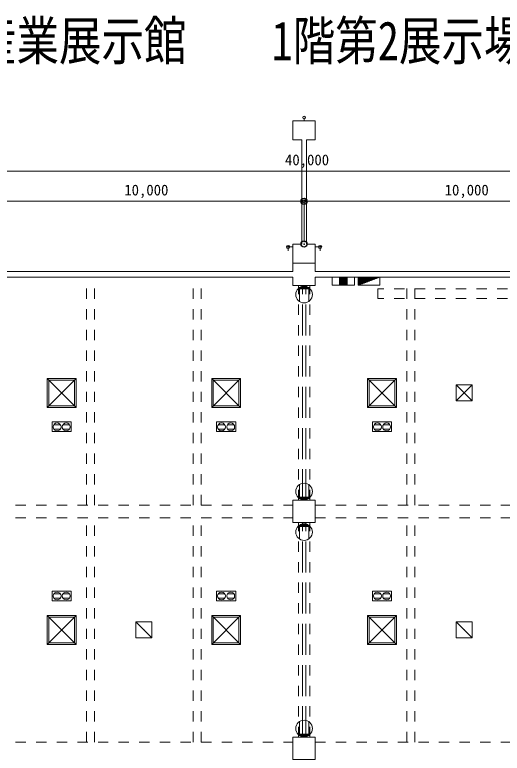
# Model space of a CAD drawing. Units: millimetres, scale not verified. Extents: x -20008 to 44171, y -23185 to 24570.
# Drawn here: x -3050 to 12165, y 1513 to 24570 of the extents above; entities that cross this region are included whole.
import ezdxf
from ezdxf.enums import TextEntityAlignment as Align

# ---------------------------------------------------------------- set-up
doc = ezdxf.new("R2010")
doc.units = ezdxf.units.MM
doc.header["$LTSCALE"] = 380
doc.header["$PDMODE"] = 32
doc.header["$PDSIZE"] = 190
for name, pattern in [('USER1', [1.693333, 0.846667, -0.846667]), ('USER2', [0.846667, 0.423333, -0.423333]), ('USER5', [3.386667, 2.54, -0.846667])]:
    doc.linetypes.add(name, pattern=pattern)
for name, color, linetype, lineweight in [('0-1_C-7', 253, 'Continuous', 18), ('0-2_6-3', 1, 'Continuous', 18), ('1-0_1-6', 8, 'Continuous', 18), ('1-2_1-4', 8, 'Continuous', 18), ('1-8_0-A', 8, 'Continuous', 18), ('1-B_0-2', 8, 'Continuous', 18), ('1-E_0', 1, 'Continuous', 18), ('2-0_6-8', 253, 'Continuous', 18), ('2-B_9-5', 4, 'USER1', 18), ('2-C_2-E', 8, 'USER2', 18), ('2-F_0-E', 8, 'USER1', 18), ('3-0_KUTAI', 1, 'Continuous', 18)]:
    doc.layers.add(name, color=color, linetype=linetype, lineweight=lineweight)
doc.layers.add('0-4_3-4', color=3, linetype='Continuous')
doc.layers.add('1-F_Defpoints', color=5, linetype='Continuous')
doc.styles.add('ＭＳ ゴシック', font='')
doc.styles.get('ＭＳ ゴシック').set_extended_font_data('MS Gothic')

# ---------------------------------------------------------------- blocks, each defined once
blk = doc.blocks.new('_Origin')
at = {"layer": '1-E_0'}
blk.add_line((0, 0), (-380, 0), dxfattribs=at)
blk.add_circle((0, 0), 190, dxfattribs=at)

msp = doc.modelspace()

# ---------------------------------------------------------------- linework, layer by layer
at = {"layer": '0-1_C-7'}
for p, q in [((-1136.6, 12312.7), (-2036.6, 13212.7)), ((3996.4, 12312.7), (3096.4, 13212.7)), ((8863.4, 12312.7), (7963.4, 13212.7)), ((11230.4, 13012.7), (10730.4, 12512.7)), ((-1136.6, 4912.7), (-2036.6, 5812.7)), ((3996.4, 4912.7), (3096.4, 5812.7)), ((8863.4, 4912.7), (7963.4, 5812.7)), ((1230.4, 5112.7), (730.4, 5612.7)), ((11230.4, 5112.7), (10730.4, 5612.7)), ((997.5, 5362.7), (965.5, 5362.7)), ((10997.5, 5362.7), (10965.5, 5362.7))]:
    msp.add_line(p, q, dxfattribs=at)
for points in [[(-1136.6, 12312.7), (-1136.6, 13212.7), (-2036.6, 13212.7), (-2036.6, 12312.7)], [(-1136.6, 13212.7), (-2036.6, 12312.7), (-1136.6, 12312.7)], [(3996.4, 12312.7), (3996.4, 13212.7), (3096.4, 13212.7), (3096.4, 12312.7)], [(3996.4, 13212.7), (3096.4, 12312.7), (3996.4, 12312.7)], [(8863.4, 12312.7), (8863.4, 13212.7), (7963.4, 13212.7), (7963.4, 12312.7)], [(8863.4, 13212.7), (7963.4, 12312.7), (8863.4, 12312.7)], [(11230.4, 12512.7), (11230.4, 13012.7), (10730.4, 13012.7)], [(-1136.6, 4912.7), (-1136.6, 5812.7), (-2036.6, 5812.7), (-2036.6, 4912.7)], [(-1136.6, 5812.7), (-2036.6, 4912.7), (-1136.6, 4912.7)], [(3996.4, 4912.7), (3996.4, 5812.7), (3096.4, 5812.7), (3096.4, 4912.7)], [(3996.4, 5812.7), (3096.4, 4912.7), (3996.4, 4912.7)], [(8863.4, 4912.7), (8863.4, 5812.7), (7963.4, 5812.7), (7963.4, 4912.7)], [(8863.4, 5812.7), (7963.4, 4912.7), (8863.4, 4912.7)]]:
    msp.add_lwpolyline(points, dxfattribs=at)
for points in [[(-1186.6, 12362.7), (-1186.6, 13162.7), (-1986.6, 13162.7), (-1986.6, 12362.7)], [(3946.4, 12362.7), (3946.4, 13162.7), (3146.4, 13162.7), (3146.4, 12362.7)], [(8813.4, 12362.7), (8813.4, 13162.7), (8013.4, 13162.7), (8013.4, 12362.7)], [(10730.4, 12512.7), (11230.4, 12512.7), (10730.4, 13012.7)], [(-1186.6, 4962.7), (-1186.6, 5762.7), (-1986.6, 5762.7), (-1986.6, 4962.7)], [(1230.4, 5112.7), (1230.4, 5612.7), (730.4, 5612.7), (730.4, 5112.7)], [(3946.4, 4962.7), (3946.4, 5762.7), (3146.4, 5762.7), (3146.4, 4962.7)], [(8813.4, 4962.7), (8813.4, 5762.7), (8013.4, 5762.7), (8013.4, 4962.7)], [(11230.4, 5112.7), (11230.4, 5612.7), (10730.4, 5612.7), (10730.4, 5112.7)]]:
    msp.add_lwpolyline(points, close=True, dxfattribs=at)
at = {"layer": '0-2_6-3', "color": 4}
for p, q in [((7089.3, 16122.7), (7089.3, 16372.7)), ((7322.7, 16122.7), (7322.7, 16372.7)), ((7672.4, 16372.7), (7672.4, 16122.7)), ((8347.4, 16372.7), (7672.4, 16372.7)), ((8347.4, 16372.7), (7672.4, 16122.7)), ((7322.7, 16355.2), (7089.3, 16355.2)), ((7322.7, 16335.2), (7089.3, 16335.2)), ((7322.7, 16315.2), (7089.3, 16315.2)), ((7322.7, 16295.2), (7089.3, 16295.2)), ((7322.7, 16275.2), (7089.3, 16275.2)), ((7322.7, 16255.2), (7089.3, 16255.2)), ((7322.7, 16255.2), (7089.3, 16255.2)), ((7322.7, 16235.2), (7089.3, 16235.2)), ((7322.7, 16215.2), (7089.3, 16215.2)), ((7322.7, 16195.2), (7089.3, 16195.2)), ((7322.7, 16175.2), (7089.3, 16175.2)), ((7322.7, 16155.2), (7089.3, 16155.2)), ((7672.4, 16352.7), (8293.4, 16352.7)), ((7672.4, 16332.7), (8239.4, 16332.7)), ((7672.4, 16312.7), (8185.4, 16312.7)), ((7672.4, 16292.7), (8131.4, 16292.7)), ((7672.4, 16272.7), (8077.4, 16272.7)), ((7672.4, 16252.7), (8023.4, 16252.7)), ((7672.4, 16232.7), (7969.4, 16232.7)), ((7672.4, 16212.7), (7915.4, 16212.7)), ((7672.4, 16192.7), (7861.4, 16192.7)), ((7672.4, 16172.7), (7807.4, 16172.7)), ((7672.4, 16152.7), (7753.4, 16152.7)), ((7322.7, 16135.2), (7089.3, 16135.2)), ((7672.4, 16132.7), (7699.4, 16132.7))]:
    msp.add_line(p, q, dxfattribs=at)
at = {"layer": '0-2_6-3'}
for p, q in [((6174.8, 16009.2), (5794.1, 16009.2)), ((5802.2, 16021.3), (6158.6, 16021.3)), ((5814.4, 16033.5), (6146.5, 16033.5)), ((5834.6, 16009.2), (5834.6, 15620.4)), ((5838.7, 16053.7), (6122.2, 16053.7)), ((5863, 16065.9), (6097.9, 16065.9)), ((6061.4, 16082.1), (5899.4, 16082.1)), ((6126.2, 16009.2), (6126.2, 15620.4)), ((5834.6, 9511.6), (5834.6, 9900.4)), ((6126.2, 9511.6), (6126.2, 9900.4)), ((6174.8, 9511.6), (5794.1, 9511.6)), ((5802.2, 9499.5), (6158.6, 9499.5)), ((5814.4, 9487.3), (6146.5, 9487.3)), ((5838.7, 9467.1), (6122.2, 9467.1)), ((5863, 9454.9), (6097.9, 9454.9)), ((6061.4, 9438.7), (5899.4, 9438.7)), ((6174.8, 8593.6), (5794.1, 8593.6)), ((5802.2, 8605.7), (6158.6, 8605.7)), ((5814.4, 8617.9), (6146.5, 8617.9)), ((5834.6, 8593.6), (5834.6, 8204.8)), ((5838.7, 8638.1), (6122.2, 8638.1)), ((5863, 8650.3), (6097.9, 8650.3)), ((6061.4, 8666.5), (5899.4, 8666.5)), ((6126.2, 8593.6), (6126.2, 8204.8)), ((5834.6, 2111.6), (5834.6, 2500.4)), ((6126.2, 2111.6), (6126.2, 2500.4)), ((6174.8, 2111.6), (5794.1, 2111.6)), ((5802.2, 2099.5), (6158.6, 2099.5)), ((5814.4, 2087.3), (6146.5, 2087.3)), ((5838.7, 2067.1), (6122.2, 2067.1)), ((5863, 2054.9), (6097.9, 2054.9)), ((6061.4, 2038.7), (5899.4, 2038.7))]:
    msp.add_line(p, q, dxfattribs=at)
at = {"layer": '0-2_6-3', "color": 4}
msp.add_lwpolyline([(6856, 16122.7), (7556, 16122.7), (7556, 16372.7), (6856, 16372.7)], close=True, dxfattribs=at)
msp.add_lwpolyline([(7672.4, 16122.7), (8347.4, 16122.7), (8347.4, 16372.7)], dxfattribs=at)
at = {"layer": '0-2_6-3'}
for centre in [(5980.4, 15835), (5980.4, 9685.8), (5980.4, 8419.4), (5980.4, 2285.8)]:
    msp.add_circle(centre, 259.2, dxfattribs=at)
at = {"layer": '1-0_1-6'}
for p, q in [((5530.4, 17321.1), (5630.4, 17321.1)), ((6430.4, 17321.1), (6330.4, 17321.1))]:
    msp.add_line(p, q, dxfattribs=at)
for centre in [(5480.4, 17321.1), (6480.4, 17321.1)]:
    msp.add_circle(centre, 50, dxfattribs=at)
at = {"layer": '1-2_1-4'}
for p, q in [((5630.4, 21262.7), (5630.4, 20662.7)), ((5630.4, 20662.7), (5905.4, 20662.7)), ((5905.4, 17412.7), (5905.4, 20662.7)), ((6055.4, 17412.7), (6055.4, 20662.7)), ((6055.4, 20662.7), (6330.4, 20662.7)), ((5630.4, 16812.7), (5630.4, 17412.7)), ((5905.4, 17412.7), (5630.4, 17412.7)), ((6330.4, 17412.7), (6055.4, 17412.7)), ((6330.4, 16812.7), (6330.4, 17412.7)), ((6330.4, 16812.7), (5630.4, 16812.7))]:
    msp.add_line(p, q, dxfattribs=at)
msp.add_lwpolyline([(6330.4, 20662.7), (6330.4, 21262.7), (5630.4, 21262.7)], dxfattribs=at)
at = {"layer": '1-8_0-A'}
msp.add_line((5980.4, 21322.7), (5980.4, 21262.7), dxfattribs=at)
msp.add_circle((5980.4, 21362.7), 40, dxfattribs=at)
at = {"layer": '1-B_0-2'}
for p, q in [((6330.4, 16812.7), (5630.4, 16812.7)), ((5630.4, 16812.7), (5630.4, 16552.7)), ((6330.4, 16552.7), (6330.4, 16812.7)), ((-3669.6, 16552.7), (5630.4, 16552.7)), ((6330.4, 16552.7), (15630.4, 16552.7))]:
    msp.add_line(p, q, dxfattribs=at)
at = {"layer": '1-B_0-2', "color": 7}
for p, q in [((-3669.6, 16372.7), (5630.4, 16372.7)), ((5630.4, 16372.7), (5630.4, 16112.7)), ((6330.4, 16112.7), (6330.4, 16372.7)), ((6330.4, 16372.7), (15630.4, 16372.7)), ((5630.4, 16112.7), (6330.4, 16112.7))]:
    msp.add_line(p, q, dxfattribs=at)
for points in [[(6330.4, 8712.7), (6330.4, 9412.7), (5630.4, 9412.7), (5630.4, 8712.7)], [(6330.4, 1312.7), (6330.4, 2012.7), (5630.4, 2012.7), (5630.4, 1312.7)]]:
    msp.add_lwpolyline(points, close=True, dxfattribs=at)
at = {"layer": '1-F_Defpoints'}
for p in [(5980.4, 18745.2), (5980.4, 17412.7)]:
    msp.add_point(p, dxfattribs=at)
at = {"layer": '2-0_6-8'}
for p, q in [((-1627.8, 11771.8), (-1831.4, 11771.8)), ((-1341.3, 11771.8), (-1544.9, 11771.8)), ((3505.2, 11771.8), (3301.6, 11771.8)), ((3791.7, 11771.8), (3588.1, 11771.8)), ((8372.2, 11771.8), (8168.6, 11771.8)), ((8658.7, 11771.8), (8455.1, 11771.8)), ((-1627.8, 11633.4), (-1831.4, 11633.4)), ((-1341.3, 11633.4), (-1544.9, 11633.4)), ((3505.2, 11633.4), (3301.6, 11633.4)), ((3791.7, 11633.4), (3588.1, 11633.4)), ((8372.2, 11633.4), (8168.6, 11633.4)), ((8658.7, 11633.4), (8455.1, 11633.4)), ((-1627.8, 6491.9), (-1831.4, 6491.9)), ((-1341.3, 6491.9), (-1544.9, 6491.9)), ((3505.2, 6491.9), (3301.6, 6491.9)), ((3791.7, 6491.9), (3588.1, 6491.9)), ((8372.2, 6491.9), (8168.6, 6491.9)), ((8658.7, 6491.9), (8455.1, 6491.9)), ((-1627.8, 6353.5), (-1831.4, 6353.5)), ((-1341.3, 6353.5), (-1544.9, 6353.5)), ((3505.2, 6353.5), (3301.6, 6353.5)), ((3791.7, 6353.5), (3588.1, 6353.5)), ((8372.2, 6353.5), (8168.6, 6353.5)), ((8658.7, 6353.5), (8455.1, 6353.5))]:
    msp.add_line(p, q, dxfattribs=at)
for points in [[(-1885, 11858.2), (-1885, 11556.3), (-1287.7, 11556.3), (-1287.7, 11858.2)], [(3248, 11858.2), (3248, 11556.3), (3845.3, 11556.3), (3845.3, 11858.2)], [(8115, 11858.2), (8115, 11556.3), (8712.3, 11556.3), (8712.3, 11858.2)], [(-1885, 6267.2), (-1885, 6569.1), (-1287.7, 6569.1), (-1287.7, 6267.2)], [(3248, 6267.2), (3248, 6569.1), (3845.3, 6569.1), (3845.3, 6267.2)], [(8115, 6267.2), (8115, 6569.1), (8712.3, 6569.1), (8712.3, 6267.2)]]:
    msp.add_lwpolyline(points, close=True, dxfattribs=at)
for centre in [(-1729.7, 11702.6), (-1443.2, 11702.6), (3403.3, 11702.6), (3689.8, 11702.6), (8270.3, 11702.6), (8556.8, 11702.6), (-1729.7, 6422.7), (-1443.2, 6422.7), (3403.3, 6422.7), (3689.8, 6422.7), (8270.3, 6422.7), (8556.8, 6422.7)]:
    msp.add_circle(centre, 123, dxfattribs=at)
at = {"layer": '2-B_9-5'}
for p, q in [((18763.8, 16012.7), (8280.4, 16012.7)), ((8280.4, 15712.7), (8280.4, 16012.7)), ((18763.8, 15712.7), (8280.4, 15712.7))]:
    msp.add_line(p, q, dxfattribs=at)
at = {"layer": '2-C_2-E'}
for p, q in [((5616.5, 17321.1), (5333, 17321.1)), ((5480.4, 17203), (5480.4, 17452.4)), ((6344.3, 17321.1), (6627.8, 17321.1)), ((6480.4, 17203), (6480.4, 17452.4))]:
    msp.add_line(p, q, dxfattribs=at)
at = {"layer": '2-F_0-E'}
for p, q in [((-811.2, 9262.7), (-811.2, 16262.7)), ((-561.2, 9262.7), (-561.2, 16262.7)), ((2522.1, 9262.7), (2522.1, 16262.7)), ((2772.1, 9262.7), (2772.1, 16262.7)), ((9188.8, 9262.7), (9188.8, 16262.7)), ((9438.8, 9262.7), (9438.8, 16262.7)), ((5805.4, 9412.7), (5805.4, 16112.7)), ((6155.4, 9412.7), (6155.4, 16112.7)), ((-3669.6, 9262.7), (5630.4, 9262.7)), ((6330.4, 9262.7), (15630.4, 9262.7)), ((-3669.6, 8862.7), (5630.4, 8862.7)), ((-811.2, 1862.7), (-811.2, 8862.7)), ((-561.2, 1862.7), (-561.2, 8862.7)), ((2522.1, 1862.7), (2522.1, 8862.7)), ((2772.1, 1862.7), (2772.1, 8862.7)), ((6330.4, 8862.7), (15630.4, 8862.7)), ((9188.8, 1862.7), (9188.8, 8862.7)), ((9438.8, 1862.7), (9438.8, 8862.7)), ((5805.4, 2012.7), (5805.4, 8712.7)), ((6155.4, 2012.7), (6155.4, 8712.7)), ((-3669.6, 1862.7), (5630.4, 1862.7)), ((6330.4, 1862.7), (15630.4, 1862.7))]:
    msp.add_line(p, q, dxfattribs=at)
at = {"layer": '2-F_0-E', "linetype": 'USER5'}
for p, q in [((5930.4, 9412.7), (5930.4, 16112.7)), ((6030.4, 9412.7), (6030.4, 16112.7)), ((5930.4, 2012.7), (5930.4, 8712.7)), ((6030.4, 2012.7), (6030.4, 8712.7))]:
    msp.add_line(p, q, dxfattribs=at)
at = {"layer": '3-0_KUTAI'}
for p, q in [((-13919.6, 19686), (25880.4, 19686)), ((-3919.6, 18745.2), (5880.4, 18745.2)), ((5980.4, 17472.7), (5980.4, 18745.2)), ((5980.4, 17472.7), (5980.4, 18745.2)), ((6080.4, 18745.2), (15880.4, 18745.2))]:
    msp.add_line(p, q, dxfattribs=at)

# ---------------------------------------------------------------- block references
at = {"layer": '3-0_KUTAI', "xscale": 0.2631579, "yscale": 0.2631579}
msp.add_blockref('_Origin', (5980.4, 18745.2), dxfattribs=at)
at = {"layer": '3-0_KUTAI', "xscale": 0.2631579, "yscale": 0.2631579, "rotation": 180}
msp.add_blockref('_Origin', (5980.4, 18745.2), dxfattribs=at)

# ---------------------------------------------------------------- texts
at = {"layer": '0-4_3-4', "style": 'ＭＳ ゴシック', "width": 0.8}
msp.add_text('浜松市総合産業展示館\u3000\u30001階第2展示場平面図（縮尺1/200）', height=1216, dxfattribs=at).set_placement((-10958.4, 22785.9), align=Align.BOTTOM_LEFT)
at = {"layer": '3-0_KUTAI', "color": 3, "style": 'ＭＳ ゴシック'}
for s, p in [('40,000', (5384.6, 19770.5)), ('10,000', (368.3, 18829.8)), ('10,000', (10368.3, 18829.8))]:
    msp.add_text(s, height=337.1, dxfattribs=at).set_placement(p, align=Align.BOTTOM_LEFT)

doc.saveas('drawing.dxf')
